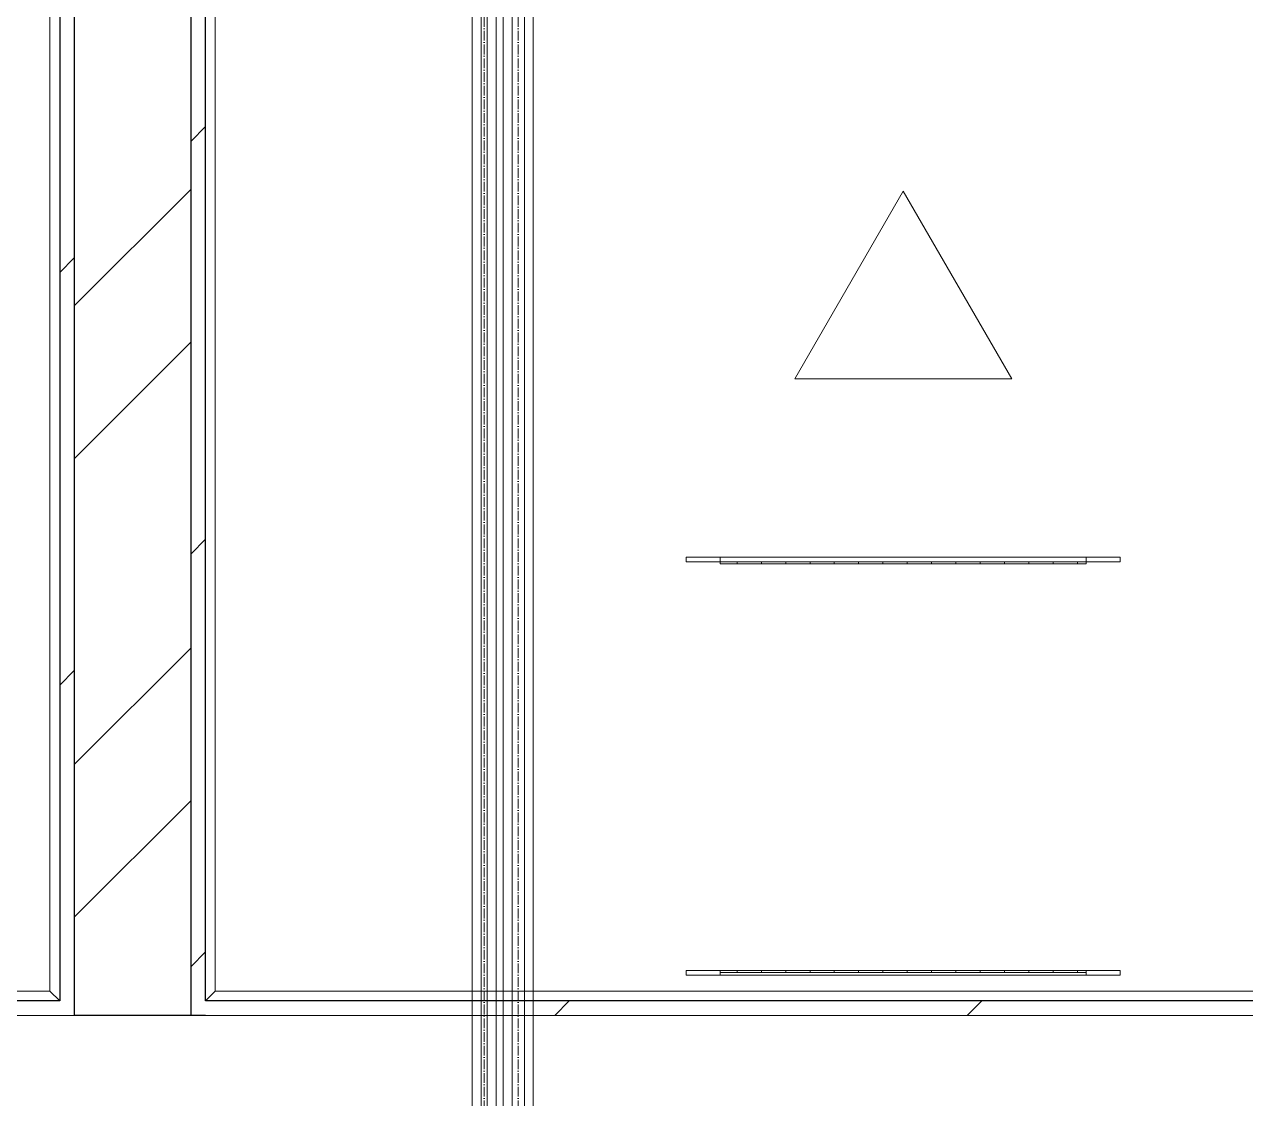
# Model space of a CAD drawing. Header units: millimetres. Extents: x -88595 to 880822, y -1054509 to -148035.
# Drawn here: x 186477 to 187732, y -274142 to -273038 of the extents above; entities that cross this region are included whole.
import ezdxf

# ---------------------------------------------------------------- set-up
doc = ezdxf.new("R2010")
doc.units = ezdxf.units.MM
doc.linetypes.add('$0$ADSK_Осевая', pattern=[14, 10, -2, 0, -2])
for name, color, linetype, lineweight in [('Воздуховоды', 7, 'Continuous', 18), ('Изоляция', 7, 'Continuous', 18), ('Оборудование', 7, 'Continuous', 18), ('Ограждение', 7, 'Continuous', 9), ('Стены внутренние', 7, 'Continuous', 18), ('Стены наружные', 7, 'Continuous', 18), ('Трубопровод', 7, 'Continuous', 18)]:
    doc.layers.add(name, color=color, linetype=linetype, lineweight=lineweight)

# ---------------------------------------------------------------- blocks, each defined once
blk = doc.blocks.new('$0$Решетка переточная Гал-П - Стандартное-4074195-В_Координация_1 этаж ОВ3')
at = {"layer": 'Воздуховоды', "lineweight": 9}
h = blk.add_hatch(dxfattribs=at)
h.set_pattern_fill('FP_27', color=256, style=0, pattern_type=2)
h.set_pattern_definition([(180, (-210, 609.6), (-3e-15, -25), [])])
h.paths.add_polyline_path([(-208, -188.1), (-208, 188.1), (-210, 188.1), (-210, -188.1)])
h = blk.add_hatch(dxfattribs=at)
h.set_pattern_fill('FP_26', color=256, style=0, pattern_type=2)
h.set_pattern_definition([(180, (210, 609.6), (-3e-15, -25), [])])
h.paths.add_polyline_path([(212, -188.1), (212, 188.1), (210, 188.1), (210, -188.1)])
at = {"layer": 'Воздуховоды'}
for p, q in [((-215, 223.1), (-215, -223.1)), ((-215, -223.1), (-215, 223.1)), ((-210, 223.1), (-215, 223.1)), ((-215, 223.1), (-210, 223.1)), ((-215, 188.1), (-215, 223.1)), ((-215, 188.1), (-215, 223.1)), ((-210, 223.1), (-210, -223.1)), ((-210, -223.1), (-210, 223.1)), ((210, -223.1), (210, 223.1)), ((210, 223.1), (210, -223.1)), ((210, 223.1), (215, 223.1)), ((210, 223.1), (215, 223.1)), ((215, -223.1), (215, 223.1)), ((215, 223.1), (215, -223.1)), ((215, 188.1), (215, 223.1)), ((215, 188.1), (215, 223.1)), ((-215, 188.1), (-215, -188.1)), ((-215, -188.1), (-215, 188.1)), ((-210, 188.1), (-215, 188.1)), ((-215, 188.1), (-210, 188.1)), ((-210, 188.1), (-210, -188.1)), ((-210, -188.1), (-210, 188.1)), ((-210, 188.1), (-210, -188.1)), ((-210, -188.1), (-210, 188.1)), ((-208, 188.1), (-210, 188.1)), ((-210, 188.1), (-208, 188.1)), ((-208, 188.1), (-208, -188.1)), ((-208, -188.1), (-208, 188.1)), ((210, -188.1), (210, 188.1)), ((210, 188.1), (210, -188.1)), ((210, 188.1), (215, 188.1)), ((210, 188.1), (215, 188.1)), ((210, -188.1), (210, 188.1)), ((210, 188.1), (210, -188.1)), ((210, 188.1), (212, 188.1)), ((210, 188.1), (212, 188.1)), ((212, -188.1), (212, 188.1)), ((212, 188.1), (212, -188.1)), ((215, -188.1), (215, 188.1)), ((215, 188.1), (215, -188.1)), ((-398.1, 111.55), (-591.31, 0)), ((-398.1, 111.55), (-398.1, -111.55)), ((586.2, 111.55), (392.99, 0)), ((586.2, 111.55), (586.2, -111.55)), ((-398.1, -111.55), (-591.31, 0)), ((586.2, -111.55), (392.99, 0)), ((-215, -188.1), (-210, -188.1)), ((-215, -188.1), (-210, -188.1)), ((-215, -188.1), (-215, -223.1)), ((-215, -188.1), (-215, -223.1)), ((-210, -188.1), (-208, -188.1)), ((-210, -188.1), (-208, -188.1)), ((215, -188.1), (210, -188.1)), ((210, -188.1), (215, -188.1)), ((212, -188.1), (210, -188.1)), ((210, -188.1), (212, -188.1)), ((215, -188.1), (215, -223.1)), ((215, -188.1), (215, -223.1)), ((-215, -223.1), (-210, -223.1)), ((-215, -223.1), (-210, -223.1)), ((215, -223.1), (210, -223.1)), ((210, -223.1), (215, -223.1))]:
    blk.add_line(p, q, dxfattribs=at)
blk = doc.blocks.new('1 этаж')
at = {"layer": 'Ограждение'}
for p, q in [((222632.7, 656742.6), (222632.7, 654282.6)), ((222802.7, 654282.6), (222802.7, 656742.6)), ((222632.7, 654282.6), (222277.6, 654282.6)), ((222642.7, 654272.6), (222632.7, 654282.6)), ((222792.7, 654272.6), (222802.7, 654282.6)), ((224097.6, 654282.6), (222802.7, 654282.6))]:
    blk.add_line(p, q, dxfattribs=at)
at = {"layer": 'Стены внутренние'}
for p, q in [((222657.7, 654257.6), (222277.6, 654257.6)), ((224112.6, 654257.6), (222792.7, 654257.6))]:
    blk.add_line(p, q, dxfattribs=at)
at = {"layer": 'Стены внутренние', "lineweight": 30}
blk.add_line((222792.7, 654257.6), (222657.7, 654257.6), dxfattribs=at)
at = {"layer": 'Стены наружные', "lineweight": 30}
for p, q in [((222657.7, 656767.6), (222657.7, 654257.6)), ((222777.7, 654257.6), (222777.7, 656767.6)), ((222642.7, 656752.6), (222642.7, 654272.6)), ((222792.7, 654272.6), (222792.7, 656752.6)), ((222642.7, 654272.6), (222277.6, 654272.6)), ((224112.6, 654272.6), (222792.7, 654272.6))]:
    blk.add_line(p, q, dxfattribs=at)
at = {"layer": 'Стены наружные', "linetype": 'Continuous', "lineweight": 9}
for p, q in [((222777.7, 655156.6), (222792.7, 655171.6)), ((222657.7, 654987.2), (222777.7, 655107.2)), ((222642.7, 655021.6), (222657.7, 655036.6)), ((222657.7, 654830.1), (222777.7, 654950.1)), ((222777.7, 654732.3), (222792.7, 654747.3)), ((222657.7, 654515.8), (222777.7, 654635.8)), ((222642.7, 654597.3), (222657.7, 654612.3)), ((222657.7, 654358.6), (222777.7, 654478.6)), ((222777.7, 654308), (222792.7, 654323)), ((223151.6, 654257.6), (223166.6, 654272.6)), ((223575.8, 654257.6), (223590.8, 654272.6))]:
    blk.add_line(p, q, dxfattribs=at)

msp = doc.modelspace()

# ---------------------------------------------------------------- linework, layer by layer
at = {"layer": 'Изоляция', "color": 134, "true_color": 0x00a6a6}
for p, q in [((186969.3, -272565.2), (186969.3, -276096.7)), ((187000, -276096.7), (187000, -272565.2))]:
    msp.add_line(p, q, dxfattribs=at)
at = {"layer": 'Изоляция', "color": 190, "true_color": 0x8000ff}
for p, q in [((186937.4, -272579.3), (186937.4, -276162.6)), ((186961.8, -276162.6), (186961.8, -272579.3))]:
    msp.add_line(p, q, dxfattribs=at)
at = {"layer": 'Трубопровод', "color": 134, "true_color": 0x00a6a6}
for p, q in [((186978.3, -272565.2), (186978.3, -276096.7)), ((186991, -276096.7), (186991, -272565.2))]:
    msp.add_line(p, q, dxfattribs=at)
at = {"layer": 'Трубопровод', "color": 134, "linetype": '$0$ADSK_Осевая', "true_color": 0x00a6a6}
msp.add_line((186984.6, -272565.2), (186984.6, -276096.7), dxfattribs=at)
msp.add_line((186984.6, -272565.2), (186984.6, -276096.7), dxfattribs=at)
at = {"layer": 'Трубопровод', "color": 190, "true_color": 0x8000ff}
for p, q in [((186946.4, -272579.3), (186946.4, -276162.6)), ((186952.8, -276162.6), (186952.8, -272579.3))]:
    msp.add_line(p, q, dxfattribs=at)
at = {"layer": 'Трубопровод', "color": 190, "linetype": '$0$ADSK_Осевая', "true_color": 0x8000ff}
msp.add_line((186949.6, -272579.3), (186949.6, -276162.6), dxfattribs=at)
msp.add_line((186949.6, -272579.3), (186949.6, -276162.6), dxfattribs=at)

# ---------------------------------------------------------------- block references
at = {"layer": 'Воздуховоды', "rotation": 270}
msp.add_blockref('$0$Решетка переточная Гал-П - Стандартное-4074195-В_Координация_1 этаж ОВ3', (187380.5, -273800.5), dxfattribs=at)
at = {"layer": 'Оборудование', "color": 5, "true_color": 0x0000ff}
msp.add_blockref('1 этаж', (-36129.5, -928314.5), dxfattribs=at)

doc.saveas('drawing.dxf')
